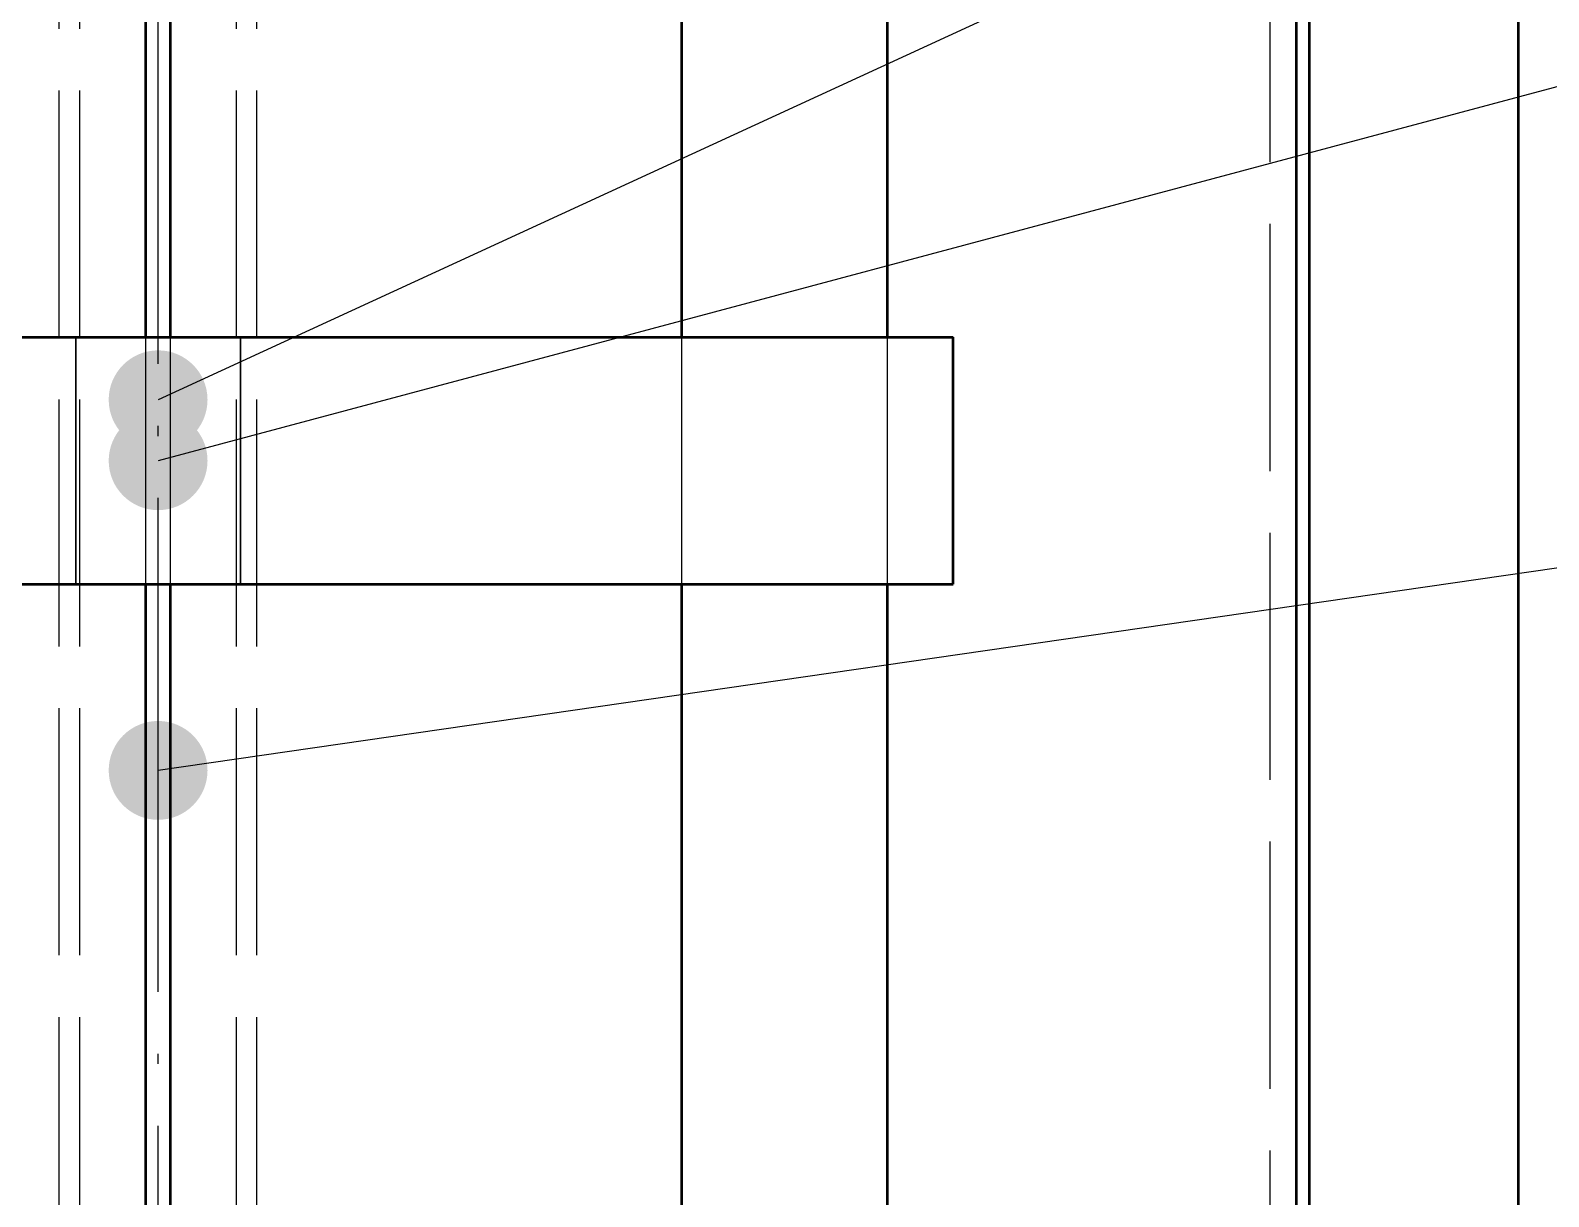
# Model space of a CAD drawing. Header units: millimetres. Extents: x 0 to 420, y 0 to 297.
# Drawn here: x 85.2 to 103.63, y 183.64 to 197.8 of the extents above; entities that cross this region are included whole.
import ezdxf

# ---------------------------------------------------------------- set-up
doc = ezdxf.new("R2010")
doc.units = ezdxf.units.MM
doc.linetypes.add('ISO02-TRAZOS', pattern=[3.75, 3, -0.75])
doc.linetypes.add('ISO04-TRAZO-PUNTO', pattern=[7.625, 6, -0.75, 0.125, -0.75])
for name, color, linetype, lineweight in [('01-VISIBLE', 7, 'CONTINUOUS', 50), ('02-OCULTA', 4, 'ISO02-TRAZOS', 25), ('03-EJE', 1, 'ISO04-TRAZO-PUNTO', 25), ('08-FINA', 5, 'CONTINUOUS', 25)]:
    doc.layers.add(name, color=color, linetype=linetype, lineweight=lineweight)

msp = doc.modelspace()

# ---------------------------------------------------------------- hatches: boundary and pattern name
at = {"layer": '08-FINA'}
h = msp.add_hatch(color=7, dxfattribs=at)
h.dxf.hatch_style = 1
edge = h.paths.add_edge_path()
edge.add_arc((86.75, 193.315), 0.6, 0, 360)
h = msp.add_hatch(color=7, dxfattribs=at)
h.dxf.hatch_style = 1
edge = h.paths.add_edge_path()
edge.add_arc((86.75, 192.575), 0.6, 0, 360)
h = msp.add_hatch(color=7, dxfattribs=at)
h.dxf.hatch_style = 1
edge = h.paths.add_edge_path()
edge.add_arc((86.75, 188.815), 0.6, 0, 360)

# ---------------------------------------------------------------- linework, layer by layer
at = {"layer": '01-VISIBLE'}
for p, q in [((103.27, 171), (103.27, 250.48)), ((86.6, 194.075), (86.6, 206.105)), ((86.9, 194.075), (86.9, 206.105)), ((100.575, 180.525), (100.575, 206.105)), ((100.73, 180.525), (100.73, 206.105)), ((93.104, 205.431), (93.104, 194.075)), ((95.604, 205.431), (95.604, 194.075)), ((77.096, 194.075), (96.404, 194.075)), ((96.404, 191.075), (96.404, 194.075)), ((77.096, 191.075), (96.404, 191.075)), ((86.6, 180.525), (86.6, 191.075)), ((86.9, 180.525), (86.9, 191.075)), ((93.104, 191.075), (93.104, 179.72)), ((95.604, 191.075), (95.604, 179.72))]:
    msp.add_line(p, q, dxfattribs=at)
at = {"layer": '02-OCULTA'}
for p, q in [((85.55, 160.32), (85.55, 217.31)), ((85.8, 160.32), (85.8, 217.31)), ((87.7, 160.32), (87.7, 217.31)), ((87.95, 160.32), (87.95, 217.31)), ((100.255, 166.2), (100.255, 206.8)), ((86.6, 166.456), (86.6, 206.544)), ((86.9, 166.456), (86.9, 206.544)), ((77.096, 194.075), (85.75, 194.075)), ((85.75, 194.075), (87.75, 194.075)), ((85.75, 194.075), (85.75, 191.075)), ((85.75, 191.075), (85.75, 194.075)), ((86.6, 191.075), (86.6, 194.075)), ((86.9, 191.075), (86.9, 194.075)), ((87.75, 194.075), (96.404, 194.075)), ((87.75, 194.075), (87.75, 191.075)), ((87.75, 191.075), (87.75, 194.075)), ((93.104, 194.075), (93.104, 191.075)), ((95.604, 194.075), (95.604, 191.075)), ((96.404, 191.075), (96.404, 194.075)), ((77.096, 191.075), (85.75, 191.075)), ((85.75, 191.075), (87.75, 191.075)), ((87.75, 191.075), (96.404, 191.075))]:
    msp.add_line(p, q, dxfattribs=at)
at = {"layer": '03-EJE'}
msp.add_line((86.75, 148), (86.75, 223.93), dxfattribs=at)
at = {"layer": '08-FINA'}
for p, q in [((125.867, 211.327), (86.75, 193.315)), ((125.636, 202.967), (86.75, 192.575)), ((125.541, 194.427), (86.75, 188.815))]:
    msp.add_line(p, q, dxfattribs=at)

doc.saveas('drawing.dxf')
